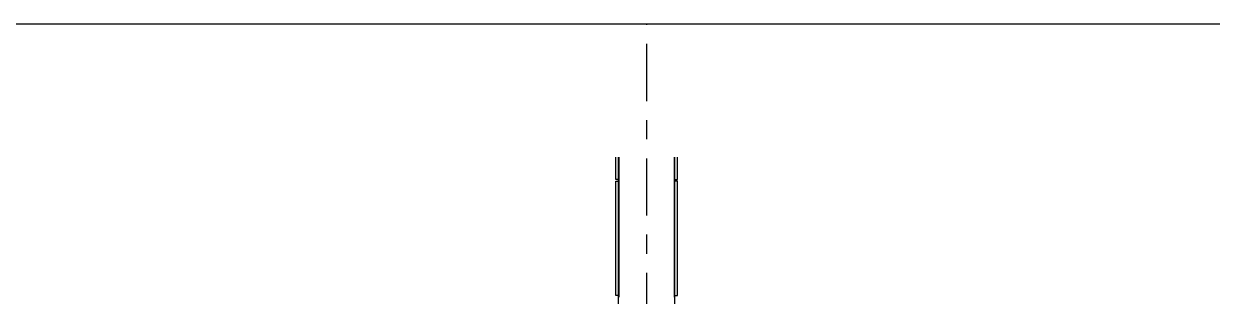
# Model space of a CAD drawing. Header units: millimetres. Extents: x 914 to 1731, y -85 to 465.
# Drawn here: x 1122.1 to 1184.5, y 418.9 to 433.2 of the extents above; entities that cross this region are included whole.
import ezdxf

# ---------------------------------------------------------------- set-up
doc = ezdxf.new("R2010")
doc.units = ezdxf.units.MM
doc.linetypes.add('XKITLINE00', pattern=[0])
doc.linetypes.add('XKITLINE03', pattern=[6, 3, -1, 1, -1])
doc.layers.add('S033M_GRID-STRUCT', color=1, linetype='Continuous', lineweight=0)
doc.layers.add('S281M_STEEL-COL', color=3, linetype='Continuous', lineweight=0)

msp = doc.modelspace()

# ---------------------------------------------------------------- linework, layer by layer
at = {"lineweight": 25}
msp.add_line((977.048, 433.224), (1288.159, 433.224), dxfattribs=at)
at = {"layer": 'S033M_GRID-STRUCT', "linetype": 'XKITLINE03', "lineweight": 25}
msp.add_line((1154.826, 363.169), (1154.826, 433.224), dxfattribs=at)
at = {"layer": 'S281M_STEEL-COL', "linetype": 'XKITLINE00', "lineweight": 25}
for p, q in [((1153.211, 425.059), (1153.211, 426.224)), ((1153.345, 367.651), (1153.345, 426.224)), ((1153.382, 418.896), (1153.382, 426.224)), ((1156.27, 426.224), (1156.27, 418.896)), ((1156.307, 367.651), (1156.307, 426.224)), ((1156.441, 425.059), (1156.441, 426.224)), ((1153.345, 425.059), (1153.211, 425.059)), ((1153.211, 418.984), (1153.211, 424.97)), ((1153.211, 424.97), (1153.345, 424.97)), ((1156.307, 425.059), (1156.441, 425.059)), ((1156.441, 424.97), (1156.307, 424.97)), ((1156.441, 418.984), (1156.441, 424.97)), ((1153.345, 418.984), (1153.211, 418.984)), ((1156.307, 418.984), (1156.441, 418.984))]:
    msp.add_line(p, q, dxfattribs=at)

doc.saveas('drawing.dxf')
